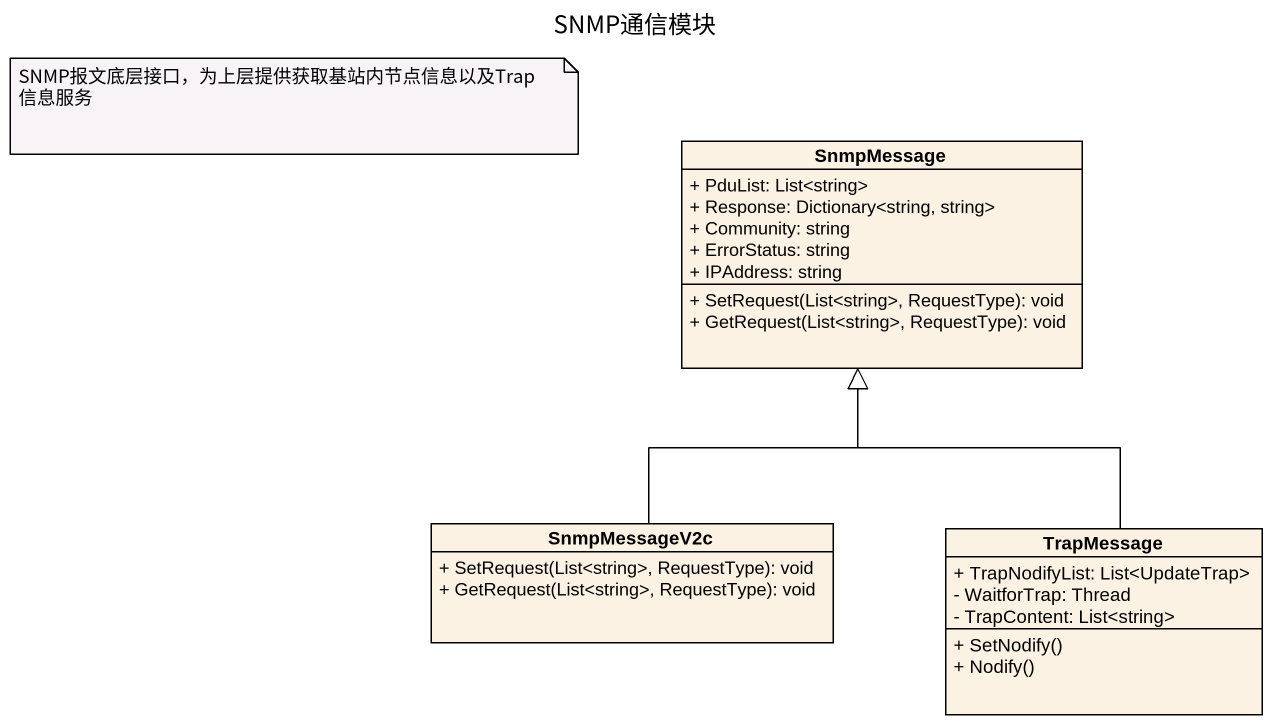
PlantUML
@startuml
title SNMP通信模块
hide circle
hide empty members
skinparam classAttributeIconSize 0
class SnmpMessage {
  + PduList: List<string>
  + Response: Dictionary<string, string>
  + Community: string
  + ErrorStatus: string
  + IPAddress: string
  + SetRequest(List<string>, RequestType): void
  + GetRequest(List<string>, RequestType): void
}
class SnmpMessageV2c {
  + SetRequest(List<string>, RequestType): void
  + GetRequest(List<string>, RequestType): void
}
class TrapMessage {
  + TrapNodifyList: List<UpdateTrap>
  - WaitforTrap: Thread
  - TrapContent: List<string>
  + SetNodify()
  + Nodify()
}
SnmpMessageV2c -up-|> SnmpMessage
TrapMessage -up-|> SnmpMessage
note as N1
  SNMP报文底层接口，为上层提供获取基站内节点信息以及Trap信息服务
end note
@enduml
